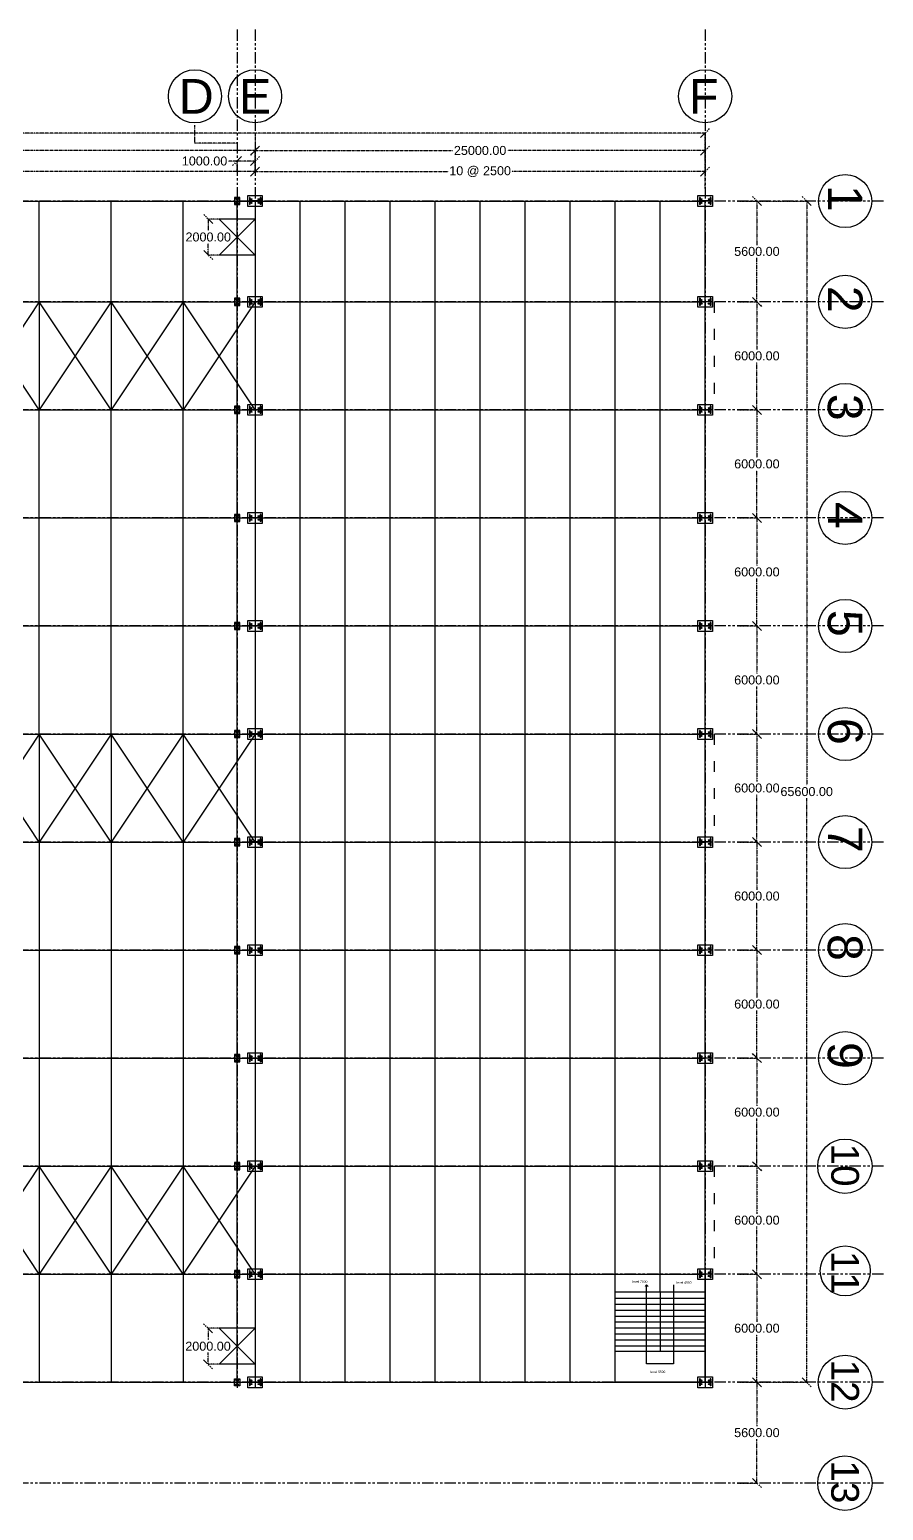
# Model space of a CAD drawing. Header units: inches. Extents: x 365522 to 1858437, y 226114 to 361132.
# Drawn here: x 1228630 to 1276060, y 227084 to 309319 of the extents above; entities that cross this region are included whole.
import ezdxf

# ---------------------------------------------------------------- set-up
doc = ezdxf.new("R2010")
doc.units = ezdxf.units.IN
doc.header["$MEASUREMENT"] = 0
doc.linetypes.add('ACAD_ISO03W100', pattern=[30, 12, -18])
doc.linetypes.add('PHANTOM2', pattern=[1.25, 0.625, -0.125, 0.125, -0.125, 0.125, -0.125])
for name, color, linetype in [('axis', 8, 'PHANTOM2'), ('bracing', 6, 'Continuous'), ('columns', 2, 'Continuous'), ('dimensions', 1, 'PHANTOM2'), ('door and stairs', 3, 'Continuous'), ('initial layout', 7, 'Continuous'), ('purlins', 4, 'Continuous'), ('text', 3, 'Continuous')]:
    doc.layers.add(name, color=color, linetype=linetype)
doc.styles.get("Standard").update_dxf_attribs({"font": 'arial.ttf'})
doc.dimstyles.new('Dim_1', dxfattribs={"dimtxt": 500, "dimasz": 500, "dimexe": 0.0625, "dimexo": 0.0625, "dimgap": 100, "dimtad": 0, "dimtih": 1, "dimtoh": 1, "dimzin": 0, "dimdsep": 46, "dimtxsty": 'Standard', "dimblk": 'OBLIQUE', "dimcen": 0.09, "dimclrd": 256, "dimclre": 256, "dimclrt": 256, "dimadec": 0, "dimazin": 0, "dimtfac": 1, "dimtofl": 0, "dimtmove": 0, "dimatfit": 3, "dimfxl": 1, "dimtfillclr": 256, "dimtolj": 1, "dimtzin": 0, "dimlwe": -1, "dimarcsym": 0})

# ---------------------------------------------------------------- blocks, each defined once
blk = doc.blocks.new('column')
at = {"layer": 'columns'}
for p, q in [((-315, 200), (-315, -200)), ((-285, 200), (-315, 200)), ((300, 5), (-300, 5)), ((-285, 200), (-285, -200)), ((-160, 100), (-240, 100)), ((-200, 100), (-200, 140)), ((-200, 100), (-200, 60)), ((0, -5), (0, 5)), ((240, 100), (160, 100)), ((200, 100), (200, 140)), ((200, 100), (200, 60)), ((285, 200), (285, -200)), ((315, 200), (285, 200)), ((315, 200), (315, -200)), ((-285, -200), (-315, -200)), ((300, -5), (-300, -5)), ((-160, -100), (-240, -100)), ((-200, -100), (-200, -60)), ((-200, -100), (-200, -140)), ((240, -100), (160, -100)), ((200, -100), (200, -60)), ((200, -100), (200, -140)), ((315, -200), (285, -200))]:
    blk.add_line(p, q, dxfattribs=at)
blk.add_lwpolyline([(400, -300), (-400, -300), (-400, 300), (400, 300)], close=True, dxfattribs=at)
for centre in [(-200, 100), (200, 100), (-200, -100), (200, -100)]:
    blk.add_circle(centre, 30, dxfattribs=at)
blk = doc.blocks.new('_Oblique')
at = {"color": 0, "linetype": 'ByBlock', "lineweight": -2}
blk.add_line((-0.5, -0.5), (0.5, 0.5), dxfattribs=at)
blk = doc.blocks.new('*D191')
at = {"layer": 'Defpoints', "color": 0, "transparency": 16777216}
for p in [(1267929, 234199), (1269033, 234199), (1267929, 228599)]:
    blk.add_point(p, dxfattribs=at)
at = {"layer": 'dimensions', "linetype": 'ACAD_ISO03W100', "transparency": 16777216}
for p, q in [((1267929, 234199), (1269033, 234199)), ((1267929, 228599), (1269033, 228599))]:
    blk.add_line(p, q, dxfattribs=at)
at = {"layer": 'dimensions', "lineweight": -2, "transparency": 16777216}
for p, q in [((1269033, 234199), (1269033, 231754)), ((1269033, 228599), (1269033, 231043))]:
    blk.add_line(p, q, dxfattribs=at)
at = {"layer": 'dimensions', "lineweight": -2, "transparency": 16777216, "xscale": 500, "yscale": 500, "zscale": 500}
for p, rotation in [((1269033, 234199), 90), ((1269033, 228599), 270)]:
    blk.add_blockref('_Oblique', p, dxfattribs=dict(at, rotation=rotation))
at = {"layer": 'dimensions', "transparency": 16777216, "insert": (1269033, 231399), "char_height": 500, "attachment_point": 5}
blk.add_mtext('\\A1;5600.00', dxfattribs=at)
blk = doc.blocks.new('*D192')
at = {"layer": 'Defpoints', "color": 0, "transparency": 16777216}
for p in [(1267929, 240199), (1269033, 240199), (1267929, 234199)]:
    blk.add_point(p, dxfattribs=at)
at = {"layer": 'dimensions', "linetype": 'ACAD_ISO03W100', "transparency": 16777216}
for p, q in [((1267929, 240199), (1269033, 240199)), ((1267929, 234199), (1269033, 234199))]:
    blk.add_line(p, q, dxfattribs=at)
at = {"layer": 'dimensions', "lineweight": -2, "transparency": 16777216}
for p, q in [((1269033, 240199), (1269033, 237554)), ((1269033, 234199), (1269033, 236843))]:
    blk.add_line(p, q, dxfattribs=at)
at = {"layer": 'dimensions', "lineweight": -2, "transparency": 16777216, "xscale": 500, "yscale": 500, "zscale": 500}
for p, rotation in [((1269033, 240199), 90), ((1269033, 234199), 270)]:
    blk.add_blockref('_Oblique', p, dxfattribs=dict(at, rotation=rotation))
at = {"layer": 'dimensions', "transparency": 16777216, "insert": (1269033, 237199), "char_height": 500, "attachment_point": 5}
blk.add_mtext('\\A1;6000.00', dxfattribs=at)
blk = doc.blocks.new('*D186')
at = {"layer": 'Defpoints', "color": 0, "transparency": 16777216}
for p in [(1267929, 246199), (1269033, 246199), (1267929, 240199)]:
    blk.add_point(p, dxfattribs=at)
at = {"layer": 'dimensions', "linetype": 'ACAD_ISO03W100', "transparency": 16777216}
for p, q in [((1267929, 246199), (1269033, 246199)), ((1267929, 240199), (1269033, 240199))]:
    blk.add_line(p, q, dxfattribs=at)
at = {"layer": 'dimensions', "lineweight": -2, "transparency": 16777216}
for p, q in [((1269033, 246199), (1269033, 243554)), ((1269033, 240199), (1269033, 242843))]:
    blk.add_line(p, q, dxfattribs=at)
at = {"layer": 'dimensions', "lineweight": -2, "transparency": 16777216, "xscale": 500, "yscale": 500, "zscale": 500}
for p, rotation in [((1269033, 246199), 90), ((1269033, 240199), 270)]:
    blk.add_blockref('_Oblique', p, dxfattribs=dict(at, rotation=rotation))
at = {"layer": 'dimensions', "transparency": 16777216, "insert": (1269033, 243199), "char_height": 500, "attachment_point": 5}
blk.add_mtext('\\A1;6000.00', dxfattribs=at)
blk = doc.blocks.new('*D187')
at = {"layer": 'Defpoints', "color": 0, "transparency": 16777216}
for p in [(1267929, 252199), (1269033, 252199), (1267929, 246199)]:
    blk.add_point(p, dxfattribs=at)
at = {"layer": 'dimensions', "linetype": 'ACAD_ISO03W100', "transparency": 16777216}
for p, q in [((1267929, 252199), (1269033, 252199)), ((1267929, 246199), (1269033, 246199))]:
    blk.add_line(p, q, dxfattribs=at)
at = {"layer": 'dimensions', "lineweight": -2, "transparency": 16777216}
for p, q in [((1269033, 252199), (1269033, 249554)), ((1269033, 246199), (1269033, 248843))]:
    blk.add_line(p, q, dxfattribs=at)
at = {"layer": 'dimensions', "lineweight": -2, "transparency": 16777216, "xscale": 500, "yscale": 500, "zscale": 500}
for p, rotation in [((1269033, 252199), 90), ((1269033, 246199), 270)]:
    blk.add_blockref('_Oblique', p, dxfattribs=dict(at, rotation=rotation))
at = {"layer": 'dimensions', "transparency": 16777216, "insert": (1269033, 249199), "char_height": 500, "attachment_point": 5}
blk.add_mtext('\\A1;6000.00', dxfattribs=at)
blk = doc.blocks.new('*D188')
at = {"layer": 'Defpoints', "color": 0, "transparency": 16777216}
for p in [(1267929, 258199), (1269033, 258199), (1267929, 252199)]:
    blk.add_point(p, dxfattribs=at)
at = {"layer": 'dimensions', "linetype": 'ACAD_ISO03W100', "transparency": 16777216}
for p, q in [((1267929, 258199), (1269033, 258199)), ((1267929, 252199), (1269033, 252199))]:
    blk.add_line(p, q, dxfattribs=at)
at = {"layer": 'dimensions', "lineweight": -2, "transparency": 16777216}
for p, q in [((1269033, 258199), (1269033, 255554)), ((1269033, 252199), (1269033, 254843))]:
    blk.add_line(p, q, dxfattribs=at)
at = {"layer": 'dimensions', "lineweight": -2, "transparency": 16777216, "xscale": 500, "yscale": 500, "zscale": 500}
for p, rotation in [((1269033, 258199), 90), ((1269033, 252199), 270)]:
    blk.add_blockref('_Oblique', p, dxfattribs=dict(at, rotation=rotation))
at = {"layer": 'dimensions', "transparency": 16777216, "insert": (1269033, 255199), "char_height": 500, "attachment_point": 5}
blk.add_mtext('\\A1;6000.00', dxfattribs=at)
blk = doc.blocks.new('*D189')
at = {"layer": 'Defpoints', "color": 0, "transparency": 16777216}
for p in [(1267929, 264199), (1269033, 264199), (1267929, 258199)]:
    blk.add_point(p, dxfattribs=at)
at = {"layer": 'dimensions', "linetype": 'ACAD_ISO03W100', "transparency": 16777216}
for p, q in [((1267929, 264199), (1269033, 264199)), ((1267929, 258199), (1269033, 258199))]:
    blk.add_line(p, q, dxfattribs=at)
at = {"layer": 'dimensions', "lineweight": -2, "transparency": 16777216}
for p, q in [((1269033, 264199), (1269033, 261554)), ((1269033, 258199), (1269033, 260843))]:
    blk.add_line(p, q, dxfattribs=at)
at = {"layer": 'dimensions', "lineweight": -2, "transparency": 16777216, "xscale": 500, "yscale": 500, "zscale": 500}
for p, rotation in [((1269033, 264199), 90), ((1269033, 258199), 270)]:
    blk.add_blockref('_Oblique', p, dxfattribs=dict(at, rotation=rotation))
at = {"layer": 'dimensions', "transparency": 16777216, "insert": (1269033, 261199), "char_height": 500, "attachment_point": 5}
blk.add_mtext('\\A1;6000.00', dxfattribs=at)
blk = doc.blocks.new('*D193')
at = {"layer": 'Defpoints', "color": 0, "transparency": 16777216}
for p in [(1267929, 270199), (1269033, 270199), (1267929, 264199)]:
    blk.add_point(p, dxfattribs=at)
at = {"layer": 'dimensions', "linetype": 'ACAD_ISO03W100', "transparency": 16777216}
for p, q in [((1267929, 270199), (1269033, 270199)), ((1267929, 264199), (1269033, 264199))]:
    blk.add_line(p, q, dxfattribs=at)
at = {"layer": 'dimensions', "lineweight": -2, "transparency": 16777216}
for p, q in [((1269033, 270199), (1269033, 267554)), ((1269033, 264199), (1269033, 266843))]:
    blk.add_line(p, q, dxfattribs=at)
at = {"layer": 'dimensions', "lineweight": -2, "transparency": 16777216, "xscale": 500, "yscale": 500, "zscale": 500}
for p, rotation in [((1269033, 270199), 90), ((1269033, 264199), 270)]:
    blk.add_blockref('_Oblique', p, dxfattribs=dict(at, rotation=rotation))
at = {"layer": 'dimensions', "transparency": 16777216, "insert": (1269033, 267199), "char_height": 500, "attachment_point": 5}
blk.add_mtext('\\A1;6000.00', dxfattribs=at)
blk = doc.blocks.new('*D194')
at = {"layer": 'Defpoints', "color": 0, "transparency": 16777216}
for p in [(1267929, 276199), (1269033, 276199), (1267929, 270199)]:
    blk.add_point(p, dxfattribs=at)
at = {"layer": 'dimensions', "linetype": 'ACAD_ISO03W100', "transparency": 16777216}
for p, q in [((1267929, 276199), (1269033, 276199)), ((1267929, 270199), (1269033, 270199))]:
    blk.add_line(p, q, dxfattribs=at)
at = {"layer": 'dimensions', "lineweight": -2, "transparency": 16777216}
for p, q in [((1269033, 276199), (1269033, 273554)), ((1269033, 270199), (1269033, 272843))]:
    blk.add_line(p, q, dxfattribs=at)
at = {"layer": 'dimensions', "lineweight": -2, "transparency": 16777216, "xscale": 500, "yscale": 500, "zscale": 500}
for p, rotation in [((1269033, 276199), 90), ((1269033, 270199), 270)]:
    blk.add_blockref('_Oblique', p, dxfattribs=dict(at, rotation=rotation))
at = {"layer": 'dimensions', "transparency": 16777216, "insert": (1269033, 273199), "char_height": 500, "attachment_point": 5}
blk.add_mtext('\\A1;6000.00', dxfattribs=at)
blk = doc.blocks.new('*D195')
at = {"layer": 'Defpoints', "color": 0, "transparency": 16777216}
for p in [(1267929, 282199), (1269033, 282199), (1267929, 276199)]:
    blk.add_point(p, dxfattribs=at)
at = {"layer": 'dimensions', "linetype": 'ACAD_ISO03W100', "transparency": 16777216}
for p, q in [((1267929, 282199), (1269033, 282199)), ((1267929, 276199), (1269033, 276199))]:
    blk.add_line(p, q, dxfattribs=at)
at = {"layer": 'dimensions', "lineweight": -2, "transparency": 16777216}
for p, q in [((1269033, 282199), (1269033, 279554)), ((1269033, 276199), (1269033, 278843))]:
    blk.add_line(p, q, dxfattribs=at)
at = {"layer": 'dimensions', "lineweight": -2, "transparency": 16777216, "xscale": 500, "yscale": 500, "zscale": 500}
for p, rotation in [((1269033, 282199), 90), ((1269033, 276199), 270)]:
    blk.add_blockref('_Oblique', p, dxfattribs=dict(at, rotation=rotation))
at = {"layer": 'dimensions', "transparency": 16777216, "insert": (1269033, 279199), "char_height": 500, "attachment_point": 5}
blk.add_mtext('\\A1;6000.00', dxfattribs=at)
blk = doc.blocks.new('*D196')
at = {"layer": 'Defpoints', "color": 0, "transparency": 16777216}
for p in [(1267929, 288199), (1269033, 288199), (1267929, 282199)]:
    blk.add_point(p, dxfattribs=at)
at = {"layer": 'dimensions', "linetype": 'ACAD_ISO03W100', "transparency": 16777216}
for p, q in [((1267929, 288199), (1269033, 288199)), ((1267929, 282199), (1269033, 282199))]:
    blk.add_line(p, q, dxfattribs=at)
at = {"layer": 'dimensions', "lineweight": -2, "transparency": 16777216}
for p, q in [((1269033, 288199), (1269033, 285554)), ((1269033, 282199), (1269033, 284843))]:
    blk.add_line(p, q, dxfattribs=at)
at = {"layer": 'dimensions', "lineweight": -2, "transparency": 16777216, "xscale": 500, "yscale": 500, "zscale": 500}
for p, rotation in [((1269033, 288199), 90), ((1269033, 282199), 270)]:
    blk.add_blockref('_Oblique', p, dxfattribs=dict(at, rotation=rotation))
at = {"layer": 'dimensions', "transparency": 16777216, "insert": (1269033, 285199), "char_height": 500, "attachment_point": 5}
blk.add_mtext('\\A1;6000.00', dxfattribs=at)
blk = doc.blocks.new('*D197')
at = {"layer": 'Defpoints', "color": 0, "transparency": 16777216}
for p in [(1267929, 294199), (1269033, 294199), (1267929, 288199)]:
    blk.add_point(p, dxfattribs=at)
at = {"layer": 'dimensions', "linetype": 'ACAD_ISO03W100', "transparency": 16777216}
for p, q in [((1267929, 294199), (1269033, 294199)), ((1267929, 288199), (1269033, 288199))]:
    blk.add_line(p, q, dxfattribs=at)
at = {"layer": 'dimensions', "lineweight": -2, "transparency": 16777216}
for p, q in [((1269033, 294199), (1269033, 291554)), ((1269033, 288199), (1269033, 290843))]:
    blk.add_line(p, q, dxfattribs=at)
at = {"layer": 'dimensions', "lineweight": -2, "transparency": 16777216, "xscale": 500, "yscale": 500, "zscale": 500}
for p, rotation in [((1269033, 294199), 90), ((1269033, 288199), 270)]:
    blk.add_blockref('_Oblique', p, dxfattribs=dict(at, rotation=rotation))
at = {"layer": 'dimensions', "transparency": 16777216, "insert": (1269033, 291199), "char_height": 500, "attachment_point": 5}
blk.add_mtext('\\A1;6000.00', dxfattribs=at)
blk = doc.blocks.new('*D198')
at = {"layer": 'Defpoints', "color": 0, "transparency": 16777216}
for p in [(1267929, 299799), (1269033, 299799), (1267929, 294199)]:
    blk.add_point(p, dxfattribs=at)
at = {"layer": 'dimensions', "linetype": 'ACAD_ISO03W100', "transparency": 16777216}
for p, q in [((1267929, 299799), (1269033, 299799)), ((1267929, 294199), (1269033, 294199))]:
    blk.add_line(p, q, dxfattribs=at)
at = {"layer": 'dimensions', "lineweight": -2, "transparency": 16777216}
for p, q in [((1269033, 299799), (1269033, 297354)), ((1269033, 294199), (1269033, 296643))]:
    blk.add_line(p, q, dxfattribs=at)
at = {"layer": 'dimensions', "lineweight": -2, "transparency": 16777216, "xscale": 500, "yscale": 500, "zscale": 500}
for p, rotation in [((1269033, 299799), 90), ((1269033, 294199), 270)]:
    blk.add_blockref('_Oblique', p, dxfattribs=dict(at, rotation=rotation))
at = {"layer": 'dimensions', "transparency": 16777216, "insert": (1269033, 296999), "char_height": 500, "attachment_point": 5}
blk.add_mtext('\\A1;5600.00', dxfattribs=at)
blk = doc.blocks.new('*D200')
at = {"layer": 'Defpoints', "color": 0, "transparency": 16777216}
for p in [(1201157, 302032), (1241157, 302605), (1241157, 302032)]:
    blk.add_point(p, dxfattribs=at)
at = {"layer": 'dimensions', "linetype": 'ACAD_ISO03W100', "transparency": 16777216}
for p, q in [((1201157, 302032), (1201157, 302605)), ((1241157, 302032), (1241157, 302605))]:
    blk.add_line(p, q, dxfattribs=at)
at = {"layer": 'dimensions', "lineweight": -2, "transparency": 16777216}
for p, q in [((1201157, 302605), (1219622, 302605)), ((1241157, 302605), (1222693, 302605))]:
    blk.add_line(p, q, dxfattribs=at)
at = {"layer": 'dimensions', "lineweight": -2, "transparency": 16777216, "xscale": 500, "yscale": 500, "zscale": 500, "rotation": 180}
blk.add_blockref('_Oblique', (1201157, 302605), dxfattribs=at)
at = {"layer": 'dimensions', "lineweight": -2, "transparency": 16777216, "xscale": 500, "yscale": 500, "zscale": 500}
blk.add_blockref('_Oblique', (1241157, 302605), dxfattribs=at)
at = {"layer": 'dimensions', "transparency": 16777216, "insert": (1221157, 302605), "char_height": 500, "attachment_point": 5}
blk.add_mtext('\\A1;40000.00', dxfattribs=at)
blk = doc.blocks.new('*D201')
at = {"layer": 'Defpoints', "color": 0, "transparency": 16777216}
for p in [(1241157, 302032), (1266157, 302605), (1266157, 302032)]:
    blk.add_point(p, dxfattribs=at)
at = {"layer": 'dimensions', "linetype": 'ACAD_ISO03W100', "transparency": 16777216}
for p, q in [((1241157, 302032), (1241157, 302605)), ((1266157, 302032), (1266157, 302605))]:
    blk.add_line(p, q, dxfattribs=at)
at = {"layer": 'dimensions', "lineweight": -2, "transparency": 16777216}
for p, q in [((1241157, 302605), (1252127, 302605)), ((1266157, 302605), (1255187, 302605))]:
    blk.add_line(p, q, dxfattribs=at)
at = {"layer": 'dimensions', "lineweight": -2, "transparency": 16777216, "xscale": 500, "yscale": 500, "zscale": 500, "rotation": 180}
blk.add_blockref('_Oblique', (1241157, 302605), dxfattribs=at)
at = {"layer": 'dimensions', "lineweight": -2, "transparency": 16777216, "xscale": 500, "yscale": 500, "zscale": 500}
blk.add_blockref('_Oblique', (1266157, 302605), dxfattribs=at)
at = {"layer": 'dimensions', "transparency": 16777216, "insert": (1253657, 302605), "char_height": 500, "attachment_point": 5}
blk.add_mtext('\\A1;25000.00', dxfattribs=at)
blk = doc.blocks.new('*D182')
at = {"layer": 'Defpoints', "color": 0, "transparency": 16777216}
for p in [(1201157, 303588), (1241157, 303588), (1241157, 301432)]:
    blk.add_point(p, dxfattribs=at)
at = {"layer": 'dimensions', "linetype": 'ACAD_ISO03W100', "transparency": 16777216}
for p, q in [((1201157, 303588), (1201157, 301431)), ((1241157, 303588), (1241157, 301431))]:
    blk.add_line(p, q, dxfattribs=at)
at = {"layer": 'dimensions', "lineweight": -2, "transparency": 16777216}
for p, q in [((1201157, 301431), (1219370, 301431)), ((1241157, 301432), (1222944, 301431))]:
    blk.add_line(p, q, dxfattribs=at)
at = {"layer": 'dimensions', "lineweight": -2, "transparency": 16777216, "xscale": 500, "yscale": 500, "zscale": 500}
for p, rotation in [((1201157, 301431), 180.0007161972439), ((1241157, 301432), 0.0007161972438736931)]:
    blk.add_blockref('_Oblique', p, dxfattribs=dict(at, rotation=rotation))
at = {"layer": 'dimensions', "transparency": 16777216, "insert": (1221157, 301431), "char_height": 500, "attachment_point": 5}
blk.add_mtext('\\A1;20 @ 2000', dxfattribs=at)
blk = doc.blocks.new('*D183')
at = {"layer": 'Defpoints', "color": 0, "transparency": 16777216}
for p in [(1241157, 303588), (1266157, 303588), (1266157, 301432)]:
    blk.add_point(p, dxfattribs=at)
at = {"layer": 'dimensions', "linetype": 'ACAD_ISO03W100', "transparency": 16777216}
for p, q in [((1241157, 303588), (1241157, 301431)), ((1266157, 303588), (1266157, 301431))]:
    blk.add_line(p, q, dxfattribs=at)
at = {"layer": 'dimensions', "lineweight": -2, "transparency": 16777216}
for p, q in [((1241157, 301432), (1251898, 301432)), ((1266157, 301432), (1255416, 301432))]:
    blk.add_line(p, q, dxfattribs=at)
at = {"layer": 'dimensions', "lineweight": -2, "transparency": 16777216, "xscale": 500, "yscale": 500, "zscale": 500, "rotation": 180}
blk.add_blockref('_Oblique', (1241157, 301432), dxfattribs=at)
at = {"layer": 'dimensions', "lineweight": -2, "transparency": 16777216, "xscale": 500, "yscale": 500, "zscale": 500}
blk.add_blockref('_Oblique', (1266157, 301432), dxfattribs=at)
at = {"layer": 'dimensions', "transparency": 16777216, "insert": (1253657, 301432), "char_height": 500, "attachment_point": 5}
blk.add_mtext('\\A1;10 @ 2500', dxfattribs=at)
blk = doc.blocks.new('*D184')
at = {"layer": 'Defpoints', "color": 0, "transparency": 16777216}
for p in [(1268202, 299799), (1268202, 234199), (1271798, 234199)]:
    blk.add_point(p, dxfattribs=at)
at = {"layer": 'dimensions', "linetype": 'ACAD_ISO03W100', "transparency": 16777216}
for p, q in [((1268202, 299799), (1271798, 299799)), ((1268202, 234199), (1271798, 234199))]:
    blk.add_line(p, q, dxfattribs=at)
at = {"layer": 'dimensions', "lineweight": -2, "transparency": 16777216}
for p, q in [((1271798, 299799), (1271798, 267354)), ((1271798, 234199), (1271798, 266643))]:
    blk.add_line(p, q, dxfattribs=at)
at = {"layer": 'dimensions', "lineweight": -2, "transparency": 16777216, "xscale": 500, "yscale": 500, "zscale": 500}
for p, rotation in [((1271798, 299799), 90), ((1271798, 234199), 270)]:
    blk.add_blockref('_Oblique', p, dxfattribs=dict(at, rotation=rotation))
at = {"layer": 'dimensions', "transparency": 16777216, "insert": (1271798, 266999), "char_height": 500, "attachment_point": 5}
blk.add_mtext('\\A1;65600.00', dxfattribs=at)
blk = doc.blocks.new('*D185')
at = {"layer": 'Defpoints', "color": 0, "transparency": 16777216}
for p in [(1176157, 303569), (1176157, 300448), (1266157, 300449)]:
    blk.add_point(p, dxfattribs=at)
at = {"layer": 'dimensions', "lineweight": -2, "transparency": 16777216}
for p, q in [((1176157, 303569), (1219632, 303570)), ((1266157, 303570), (1222683, 303570))]:
    blk.add_line(p, q, dxfattribs=at)
at = {"layer": 'dimensions', "linetype": 'ACAD_ISO03W100', "transparency": 16777216}
for p, q in [((1176157, 300448), (1176157, 303569)), ((1266157, 300449), (1266157, 303570))]:
    blk.add_line(p, q, dxfattribs=at)
at = {"layer": 'dimensions', "lineweight": -2, "transparency": 16777216, "xscale": 500, "yscale": 500, "zscale": 500}
for p, rotation in [((1176157, 303569), 180.0003580986219), ((1266157, 303570), 0.0003580986219553495)]:
    blk.add_blockref('_Oblique', p, dxfattribs=dict(at, rotation=rotation))
at = {"layer": 'dimensions', "transparency": 16777216, "insert": (1221157, 303570), "char_height": 500, "attachment_point": 5}
blk.add_mtext('\\A1;90000.00', dxfattribs=at)
blk = doc.blocks.new('small col')
at = {"layer": 'bracing', "xscale": 0.5, "yscale": 0.5, "zscale": 0.5, "rotation": 270}
blk.add_blockref('column', (0, 0), dxfattribs=at)
blk = doc.blocks.new('*D231')
at = {"layer": 'Defpoints', "color": 0}
for p in [(1239157, 298799), (1238553, 296799), (1239157, 296799)]:
    blk.add_point(p, dxfattribs=at)
at = {"layer": 'dimensions', "linetype": 'ACAD_ISO03W100', "transparency": 16777216}
for p, q in [((1239157, 298799), (1238553, 298799)), ((1239157, 296799), (1238553, 296799))]:
    blk.add_line(p, q, dxfattribs=at)
at = {"layer": 'dimensions', "lineweight": -2, "transparency": 16777216}
for p, q in [((1238553, 298799), (1238553, 298154)), ((1238553, 296799), (1238553, 297443))]:
    blk.add_line(p, q, dxfattribs=at)
at = {"layer": 'dimensions', "lineweight": -2, "transparency": 16777216, "xscale": 500, "yscale": 500, "zscale": 500}
for p, rotation in [((1238553, 298799), 90), ((1238553, 296799), 270)]:
    blk.add_blockref('_Oblique', p, dxfattribs=dict(at, rotation=rotation))
at = {"layer": 'dimensions', "transparency": 16777216, "insert": (1238553, 297799), "char_height": 500, "attachment_point": 5}
blk.add_mtext('\\A1;2000.00', dxfattribs=at)
blk = doc.blocks.new('*D232')
at = {"layer": 'Defpoints', "color": 0}
for p in [(1239157, 237199), (1238542, 235199), (1239157, 235199)]:
    blk.add_point(p, dxfattribs=at)
at = {"layer": 'dimensions', "linetype": 'ACAD_ISO03W100', "transparency": 16777216}
for p, q in [((1239157, 237199), (1238542, 237199)), ((1239157, 235199), (1238542, 235199))]:
    blk.add_line(p, q, dxfattribs=at)
at = {"layer": 'dimensions', "lineweight": -2, "transparency": 16777216}
for p, q in [((1238542, 237199), (1238542, 236554)), ((1238542, 235199), (1238542, 235843))]:
    blk.add_line(p, q, dxfattribs=at)
at = {"layer": 'dimensions', "lineweight": -2, "transparency": 16777216, "xscale": 500, "yscale": 500, "zscale": 500}
for p, rotation in [((1238542, 237199), 90), ((1238542, 235199), 270)]:
    blk.add_blockref('_Oblique', p, dxfattribs=dict(at, rotation=rotation))
at = {"layer": 'dimensions', "transparency": 16777216, "insert": (1238542, 236199), "char_height": 500, "attachment_point": 5}
blk.add_mtext('\\A1;2000.00', dxfattribs=at)
blk = doc.blocks.new('*D235')
at = {"layer": 'Defpoints', "color": 0, "transparency": 16777216}
for p in [(1240157, 302020), (1240157, 301432), (1241157, 301431)]:
    blk.add_point(p, dxfattribs=at)
at = {"layer": 'dimensions', "lineweight": -2, "transparency": 16777216}
for p, q in [((1240157, 302020), (1239657, 302020)), ((1241157, 302020), (1240157, 302020))]:
    blk.add_line(p, q, dxfattribs=at)
at = {"layer": 'dimensions', "linetype": 'ACAD_ISO03W100', "transparency": 16777216}
for p, q in [((1240157, 301432), (1240157, 302020)), ((1241157, 301432), (1241157, 302020))]:
    blk.add_line(p, q, dxfattribs=at)
at = {"layer": 'dimensions', "lineweight": -2, "transparency": 16777216, "xscale": 500, "yscale": 500, "zscale": 500, "rotation": 180}
blk.add_blockref('_Oblique', (1240157, 302020), dxfattribs=at)
at = {"layer": 'dimensions', "lineweight": -2, "transparency": 16777216, "xscale": 500, "yscale": 500, "zscale": 500}
blk.add_blockref('_Oblique', (1241157, 302020), dxfattribs=at)
at = {"layer": 'dimensions', "transparency": 16777216, "insert": (1238349, 302020), "char_height": 500, "attachment_point": 5}
blk.add_mtext('\\A1;1000.00', dxfattribs=at)

msp = doc.modelspace()

# ---------------------------------------------------------------- linework, layer by layer
at = {"layer": 'axis', "ltscale": 1000}
for p, q in [((1240157.211, 309318.788), (1240157.211, 233898.512)), ((1241157.211, 309318.788), (1241157.211, 233898.512)), ((1266157.211, 309318.788), (1266157.211, 233898.512)), ((1276059.826, 299798.512), (1169148.008, 299798.512)), ((1276059.826, 294198.512), (1169148.008, 294198.512)), ((1276059.826, 288198.512), (1169148.008, 288198.512)), ((1276059.826, 288198.512), (1169148.008, 288198.512)), ((1276059.826, 288198.512), (1169148.008, 288198.512)), ((1276059.826, 288198.512), (1169148.008, 288198.512)), ((1276059.826, 282198.512), (1169148.008, 282198.512)), ((1276059.826, 282198.512), (1169148.008, 282198.512)), ((1276059.826, 282198.512), (1169148.008, 282198.512)), ((1276059.826, 282198.512), (1169148.008, 282198.512)), ((1276059.826, 276198.512), (1169148.008, 276198.512)), ((1276059.826, 276198.512), (1169148.008, 276198.512)), ((1276059.826, 276198.512), (1169148.008, 276198.512)), ((1276059.826, 276198.512), (1169148.008, 276198.512)), ((1276059.826, 270198.512), (1169148.008, 270198.512)), ((1276059.826, 270198.512), (1169148.008, 270198.512)), ((1276059.826, 270198.512), (1169148.008, 270198.512)), ((1276059.826, 270198.512), (1169148.008, 270198.512)), ((1276059.826, 264198.512), (1169148.008, 264198.512)), ((1276059.826, 264198.512), (1169148.008, 264198.512)), ((1276059.826, 264198.512), (1169148.008, 264198.512)), ((1276059.826, 264198.512), (1169148.008, 264198.512)), ((1276059.826, 258198.512), (1169148.008, 258198.512)), ((1276059.826, 258198.512), (1169148.008, 258198.512)), ((1276059.826, 258198.512), (1169148.008, 258198.512)), ((1276059.826, 258198.512), (1169148.008, 258198.512)), ((1276059.826, 252198.512), (1169148.008, 252198.512)), ((1276059.826, 252198.512), (1169148.008, 252198.512)), ((1276059.826, 252198.512), (1169148.008, 252198.512)), ((1276059.826, 252198.512), (1169148.008, 252198.512)), ((1276059.826, 246198.512), (1169148.008, 246198.512)), ((1276059.826, 246198.512), (1169148.008, 246198.512)), ((1276059.826, 246198.512), (1169148.008, 246198.512)), ((1276059.826, 246198.512), (1169148.008, 246198.512)), ((1276059.826, 240198.512), (1169148.008, 240198.512)), ((1276059.826, 240198.512), (1169148.008, 240198.512)), ((1276059.826, 240198.512), (1169148.008, 240198.512)), ((1276059.826, 240198.512), (1169148.008, 240198.512)), ((1276059.826, 234198.512), (1169148.008, 234198.512)), ((1276059.826, 234198.512), (1169148.008, 234198.512)), ((1276059.826, 234198.512), (1169148.008, 234198.512)), ((1276059.826, 234198.512), (1169148.008, 234198.512)), ((1276059.826, 228598.512), (1169148.008, 228598.512))]:
    msp.add_line(p, q, dxfattribs=at)
at = {"layer": 'axis'}
for p, q in [((1237815.155, 303015.238), (1237815.155, 304015.238)), ((1240157.184, 303015.238), (1237815.155, 303015.238))]:
    msp.add_line(p, q, dxfattribs=at)
at = {"layer": 'bracing'}
for p, q in [((1239157.211, 298798.512), (1241157.211, 296798.512)), ((1239157.211, 296798.512), (1241157.211, 298798.512)), ((1229157.211, 288198.512), (1225157.211, 294198.512)), ((1229157.211, 294198.512), (1225157.211, 288198.512)), ((1233157.211, 288198.512), (1229157.211, 294198.512)), ((1233157.211, 294198.512), (1229157.211, 288198.512)), ((1229157.211, 294198.512), (1229157.211, 288198.512)), ((1237157.211, 288198.512), (1233157.211, 294198.512)), ((1237157.211, 294198.512), (1233157.211, 288198.512)), ((1233157.211, 294198.512), (1233157.211, 288198.512)), ((1241157.211, 288198.512), (1237157.211, 294198.512)), ((1241157.211, 294198.512), (1237157.211, 288198.512)), ((1237157.211, 294198.512), (1237157.211, 288198.512)), ((1229157.211, 264198.512), (1225157.211, 270198.512)), ((1229157.211, 270198.512), (1225157.211, 264198.512)), ((1233157.211, 264198.512), (1229157.211, 270198.512)), ((1233157.211, 270198.512), (1229157.211, 264198.512)), ((1229157.211, 270198.512), (1229157.211, 264198.512)), ((1237157.211, 264198.512), (1233157.211, 270198.512)), ((1237157.211, 270198.512), (1233157.211, 264198.512)), ((1233157.211, 270198.512), (1233157.211, 264198.512)), ((1241157.211, 264198.512), (1237157.211, 270198.512)), ((1241157.211, 270198.512), (1237157.211, 264198.512)), ((1237157.211, 270198.512), (1237157.211, 264198.512)), ((1229157.211, 240198.512), (1225157.211, 246198.512)), ((1229157.211, 246198.512), (1225157.211, 240198.512)), ((1233157.211, 240198.512), (1229157.211, 246198.512)), ((1233157.211, 246198.512), (1229157.211, 240198.512)), ((1229157.211, 246198.512), (1229157.211, 240198.512)), ((1237157.211, 240198.512), (1233157.211, 246198.512)), ((1237157.211, 246198.512), (1233157.211, 240198.512)), ((1233157.211, 246198.512), (1233157.211, 240198.512)), ((1241157.211, 240198.512), (1237157.211, 246198.512)), ((1241157.211, 246198.512), (1237157.211, 240198.512)), ((1237157.211, 246198.512), (1237157.211, 240198.512)), ((1239157.211, 237198.512), (1241157.211, 235198.512)), ((1239157.211, 235198.512), (1241157.211, 237198.512))]:
    msp.add_line(p, q, dxfattribs=at)
at = {"layer": 'bracing', "linetype": 'ACAD_ISO03W100', "ltscale": 50}
for p, q in [((1266657.211, 294198.512), (1266657.211, 288198.512)), ((1266657.211, 270198.512), (1266657.211, 264198.512)), ((1266657.211, 246198.512), (1266657.211, 240198.512))]:
    msp.add_line(p, q, dxfattribs=at)
at = {"layer": 'door and stairs'}
for p, q in [((1261157.211, 240198.512), (1266157.211, 240198.512)), ((1261157.211, 239198.512), (1261157.211, 240198.512)), ((1263657.211, 239198.512), (1263657.211, 240198.512)), ((1266157.211, 240198.512), (1266157.211, 239198.512)), ((1262907.211, 239612.359), (1262818.243, 239523.221)), ((1262907.211, 235223.621), (1262907.211, 239612.359)), ((1262907.211, 239612.359), (1262996.179, 239523.221)), ((1264407.211, 239612.359), (1264407.211, 235223.621)), ((1266157.211, 239198.512), (1261157.211, 239198.512)), ((1261157.211, 235898.512), (1261157.211, 239198.512)), ((1261157.211, 238868.512), (1266157.211, 238868.512)), ((1261157.211, 238538.512), (1266157.211, 238538.512)), ((1263657.211, 239198.512), (1263657.211, 235898.512)), ((1266157.211, 239198.512), (1266157.211, 235898.512)), ((1261157.211, 238208.512), (1266157.211, 238208.512)), ((1261157.211, 237878.512), (1266157.211, 237878.512)), ((1261157.211, 237548.512), (1266157.211, 237548.512)), ((1261157.211, 237218.512), (1266157.211, 237218.512)), ((1261157.211, 236888.512), (1266157.211, 236888.512)), ((1261157.211, 236558.512), (1266157.211, 236558.512)), ((1261157.211, 236228.512), (1266157.211, 236228.512)), ((1266157.211, 235898.512), (1261157.211, 235898.512)), ((1261157.211, 234198.512), (1261157.211, 235898.512)), ((1264407.211, 235223.621), (1262907.211, 235223.621)), ((1266157.211, 235898.512), (1266157.211, 234198.512)), ((1266157.211, 234198.512), (1261157.211, 234198.512))]:
    msp.add_line(p, q, dxfattribs=at)
at = {"layer": 'initial layout'}
for p, q in [((1201157.211, 299798.512), (1241157.211, 299798.512)), ((1240157.211, 234198.512), (1240157.211, 299798.512)), ((1240757.211, 299798.512), (1240257.211, 299798.512)), ((1241157.211, 299798.512), (1266157.211, 299798.512)), ((1241157.211, 299798.512), (1241157.211, 234198.512)), ((1243657.211, 234198.512), (1243657.211, 299798.512)), ((1246157.211, 234198.512), (1246157.211, 299798.512)), ((1248657.211, 234198.512), (1248657.211, 299798.512)), ((1251157.211, 234198.512), (1251157.211, 299798.512)), ((1253657.211, 234198.512), (1253657.211, 299798.512)), ((1256157.211, 234198.512), (1256157.211, 299798.512)), ((1258657.211, 234198.512), (1258657.211, 299798.512)), ((1261157.211, 234198.512), (1261157.211, 299798.512)), ((1263657.211, 240198.512), (1263657.211, 299798.512)), ((1266157.211, 234198.512), (1266157.211, 299798.512)), ((1241157.211, 298798.512), (1239157.211, 298798.512)), ((1241157.211, 296798.512), (1239157.211, 296798.512)), ((1201157.211, 294198.512), (1241157.211, 294198.512)), ((1241157.211, 294198.512), (1266157.211, 294198.512)), ((1201157.211, 288198.512), (1241157.211, 288198.512)), ((1241157.211, 288198.512), (1266157.211, 288198.512)), ((1201157.211, 282198.512), (1241157.211, 282198.512)), ((1241157.211, 282198.512), (1266157.211, 282198.512)), ((1201157.211, 276198.512), (1241157.211, 276198.512)), ((1241157.211, 276198.512), (1266157.211, 276198.512)), ((1201157.211, 270198.512), (1241157.211, 270198.512)), ((1241157.211, 270198.512), (1266157.211, 270198.512)), ((1201157.211, 264198.512), (1241157.211, 264198.512)), ((1241157.211, 264198.512), (1266157.211, 264198.512)), ((1201157.211, 258198.512), (1241157.211, 258198.512)), ((1241157.211, 258198.512), (1266157.211, 258198.512)), ((1201157.211, 252198.512), (1241157.211, 252198.512)), ((1241157.211, 252198.512), (1266157.211, 252198.512)), ((1201157.211, 246198.512), (1241157.211, 246198.512)), ((1241157.211, 246198.512), (1266157.211, 246198.512)), ((1201157.211, 240198.512), (1241157.211, 240198.512)), ((1241157.211, 240198.512), (1266157.211, 240198.512)), ((1241157.211, 237198.512), (1239157.211, 237198.512)), ((1241157.211, 235198.512), (1239157.211, 235198.512)), ((1201157.211, 234198.512), (1241157.211, 234198.512)), ((1241157.211, 234198.512), (1266157.211, 234198.512))]:
    msp.add_line(p, q, dxfattribs=at)
at = {"layer": 'purlins'}
for p, q in [((1229157.211, 294198.512), (1229157.211, 299798.512)), ((1233157.211, 294198.512), (1233157.211, 299798.512)), ((1237157.211, 294198.512), (1237157.211, 299798.512)), ((1229157.211, 270198.512), (1229157.211, 288198.512)), ((1233157.211, 270198.512), (1233157.211, 288198.512)), ((1237157.211, 270198.512), (1237157.211, 288198.512)), ((1229157.211, 264198.512), (1229157.211, 246198.512)), ((1233157.211, 264198.512), (1233157.211, 246198.512)), ((1237157.211, 264198.512), (1237157.211, 246198.512)), ((1229157.211, 240198.512), (1229157.211, 234198.512)), ((1233157.211, 240198.512), (1233157.211, 234198.512)), ((1237157.211, 240198.512), (1237157.211, 234198.512))]:
    msp.add_line(p, q, dxfattribs=at)
at = {"layer": 'text'}
for centre, radius in [((1237815.155, 305614.061), 1474.557), ((1241157.165, 305614.561), 1474.557), ((1266157.152, 305614.548), 1474.557), ((1273935.374, 299798.512), 1474.557), ((1273935.312, 294198.512), 1474.557), ((1273935.312, 288198.512), 1474.557), ((1273935.374, 282198.512), 1474.557), ((1273935.374, 276198.512), 1474.557), ((1273935.374, 270198.512), 1474.557), ((1273935.374, 264198.512), 1474.557), ((1273935.374, 258198.512), 1474.557), ((1273935.374, 252198.45), 1474.557), ((1273922.848, 246198.512), 1508.936), ((1273939.31, 240380.868), 1388.943), ((1273939.31, 234205.072), 1496.678), ((1273921.693, 228595.232), 1511.316)]:
    msp.add_circle(centre, radius, dxfattribs=at)

# ---------------------------------------------------------------- block references
at = {"layer": 'bracing'}
for p in [(1241157.211, 299798.512), (1266157.211, 299798.512), (1241157.211, 294198.512), (1241157.211, 294198.512), (1266157.211, 294198.512), (1266157.211, 294198.512), (1241157.211, 288198.512), (1266157.211, 288198.512), (1241157.211, 282198.512), (1266157.211, 282198.512), (1241157.211, 276198.512), (1266157.211, 276198.512), (1241157.211, 270198.512), (1266157.211, 270198.512), (1241157.211, 264198.512), (1266157.211, 264198.512), (1241157.211, 258198.512), (1266157.211, 258198.512), (1241157.211, 252198.512), (1266157.211, 252198.512), (1241157.211, 246198.512), (1266157.211, 246198.512), (1241157.211, 240198.512), (1266157.211, 240198.512), (1241157.211, 234198.512), (1266157.211, 234198.512)]:
    msp.add_blockref('column', p, dxfattribs=at)
at = {"layer": 'initial layout', "xscale": -1, "rotation": 180}
for p in [(1240157.211, 299798.512, 0), (1240157.211, 294198.512), (1240157.211, 288198.512), (1240157.211, 282198.512), (1240157.211, 276198.512), (1240157.211, 270198.512), (1240157.211, 264198.512), (1240157.211, 258198.512), (1240157.211, 252198.512), (1240157.211, 246198.512), (1240157.211, 240198.512)]:
    msp.add_blockref('small col', p, dxfattribs=at)
at = {"layer": 'initial layout'}
msp.add_blockref('small col', (1240157.211, 234198.512), dxfattribs=at)

# ---------------------------------------------------------------- texts
at = {"layer": 'door and stairs'}
for s, p in [('level 7000', (1262118.634, 239720.571)), ('level 4000', (1264568.446, 239670.357)), ('level 5500', (1263116.451, 234710.317))]:
    msp.add_text(s, height=130.2439, dxfattribs=at).set_placement(p)
at = {"layer": 'text'}
for s, p in [('D', (1236919.119, 304652.43)), ('E', (1240261.129, 304652.93)), ('F', (1265261.116, 304652.916))]:
    msp.add_text(s, height=1923.263, dxfattribs=at).set_placement(p)
for s, height, p in [('1', 1923.263, (1272973.742, 300694.548)), ('2', 1923.263, (1272973.68, 295094.548)), ('3', 1923.263, (1272973.68, 289094.548)), ('4', 1923.263, (1272973.742, 283094.548)), ('5', 1923.263, (1272973.742, 277094.548)), ('6', 1923.263, (1272973.742, 271094.548)), ('7', 1923.263, (1272973.742, 265094.548)), ('8', 1923.263, (1272973.742, 259094.548)), ('9', 1923.263, (1272973.742, 253094.486)), ('10', 1538.6107, (1273163.514, 247459.522)), ('11', 1538.6107, (1273166.856, 241495.993)), ('12', 1538.6107, (1273166.856, 235460.834)), ('13', 1538.6107, (1273162.882, 229858.866))]:
    msp.add_text(s, height=height, rotation=270, dxfattribs=at).set_placement(p)

# ---------------------------------------------------------------- dimensions: what is measured, and where the dimension line sits
at = {"layer": 'dimensions'}
dim = msp.add_aligned_dim(p1=(1266157.184, 300448.503), p2=(1176157.184, 300447.94), distance=-3121.405, dimstyle='Dim_1', dxfattribs=at)
dim.commit()
dim.dimension.update_dxf_attribs({"geometry": '*D185', "text_midpoint": (1221157.164, 303569.626)})
dim = msp.add_aligned_dim(p1=(1201157.184, 303587.578), p2=(1241157.184, 303588.078), distance=-2156.545, text='20 @ 2000', dimstyle='Dim_1', dxfattribs=at)
dim.commit()
dim.dimension.update_dxf_attribs({"geometry": '*D182', "text_midpoint": (1221157.211, 301431.283)})
dim = msp.add_linear_dim(base=(1266157.184, 301431.533), p1=(1241157.184, 303588.078), p2=(1266157.184, 303588.078), text='10 @ 2500', dimstyle='Dim_1', dxfattribs=at)
dim.commit()
dim.dimension.update_dxf_attribs({"geometry": '*D183', "text_midpoint": (1253657.184, 301431.533)})
for base, p1, p2, picture, middle in [((1241157.184, 302605.11), (1201157.184, 302032.27), (1241157.184, 302032.27), '*D200', (1221157.184, 302605.11)), ((1266157.184, 302605.11), (1241157.184, 302032.27), (1266157.184, 302032.27), '*D201', (1253657.184, 302605.11)), ((1240157.184, 302019.778), (1241157.184, 301431.471), (1240157.184, 301431.521), '*D235', (1238349.476, 302019.778))]:
    dim = msp.add_linear_dim(base=base, p1=p1, p2=p2, dimstyle='Dim_1', dxfattribs=at)
    dim.commit()
    dim.dimension.update_dxf_attribs({"geometry": picture, "text_midpoint": middle})
for base, p1, p2, angle, picture, middle in [((1269032.892, 299798.512), (1267929.417, 294198.512), (1267929.417, 299798.512), 270, '*D198', (1269032.892, 296998.512)), ((1271797.563, 234198.512), (1268202.043, 299798.512), (1268202.043, 234198.512), 90, '*D184', (1271797.563, 266998.512)), ((1238552.676, 296798.512), (1239157.211, 298798.512), (1239157.211, 296798.512), 90, '*D231', (1238552.676, 297798.512)), ((1269032.892, 294198.512), (1267929.417, 288198.512), (1267929.417, 294198.512), 270, '*D197', (1269032.892, 291198.512)), ((1269032.892, 288198.512), (1267929.417, 282198.512), (1267929.417, 288198.512), 270, '*D196', (1269032.892, 285198.512)), ((1269032.892, 282198.512), (1267929.417, 276198.512), (1267929.417, 282198.512), 270, '*D195', (1269032.892, 279198.512)), ((1269032.892, 276198.512), (1267929.417, 270198.512), (1267929.417, 276198.512), 270, '*D194', (1269032.892, 273198.512)), ((1269032.892, 270198.512), (1267929.417, 264198.512), (1267929.417, 270198.512), 270, '*D193', (1269032.892, 267198.512)), ((1269032.892, 264198.512), (1267929.417, 258198.512), (1267929.417, 264198.512), 270, '*D189', (1269032.892, 261198.512)), ((1269032.892, 258198.512), (1267929.417, 252198.512), (1267929.417, 258198.512), 270, '*D188', (1269032.892, 255198.512)), ((1269032.892, 252198.512), (1267929.417, 246198.512), (1267929.417, 252198.512), 270, '*D187', (1269032.892, 249198.512)), ((1269032.892, 246198.512), (1267929.417, 240198.512), (1267929.417, 246198.512), 270, '*D186', (1269032.892, 243198.512)), ((1269032.892, 240198.512), (1267929.417, 234198.512), (1267929.417, 240198.512), 270, '*D192', (1269032.892, 237198.512)), ((1238542.078, 235198.512), (1239157.211, 237198.512), (1239157.211, 235198.512), 90, '*D232', (1238542.078, 236198.512)), ((1269032.892, 234198.512), (1267929.417, 228598.512), (1267929.417, 234198.512), 270, '*D191', (1269032.892, 231398.512))]:
    dim = msp.add_linear_dim(base=base, p1=p1, p2=p2, angle=angle, dimstyle='Dim_1', dxfattribs=at)
    dim.commit()
    dim.dimension.update_dxf_attribs({"geometry": picture, "text_midpoint": middle})

doc.saveas('drawing.dxf')
